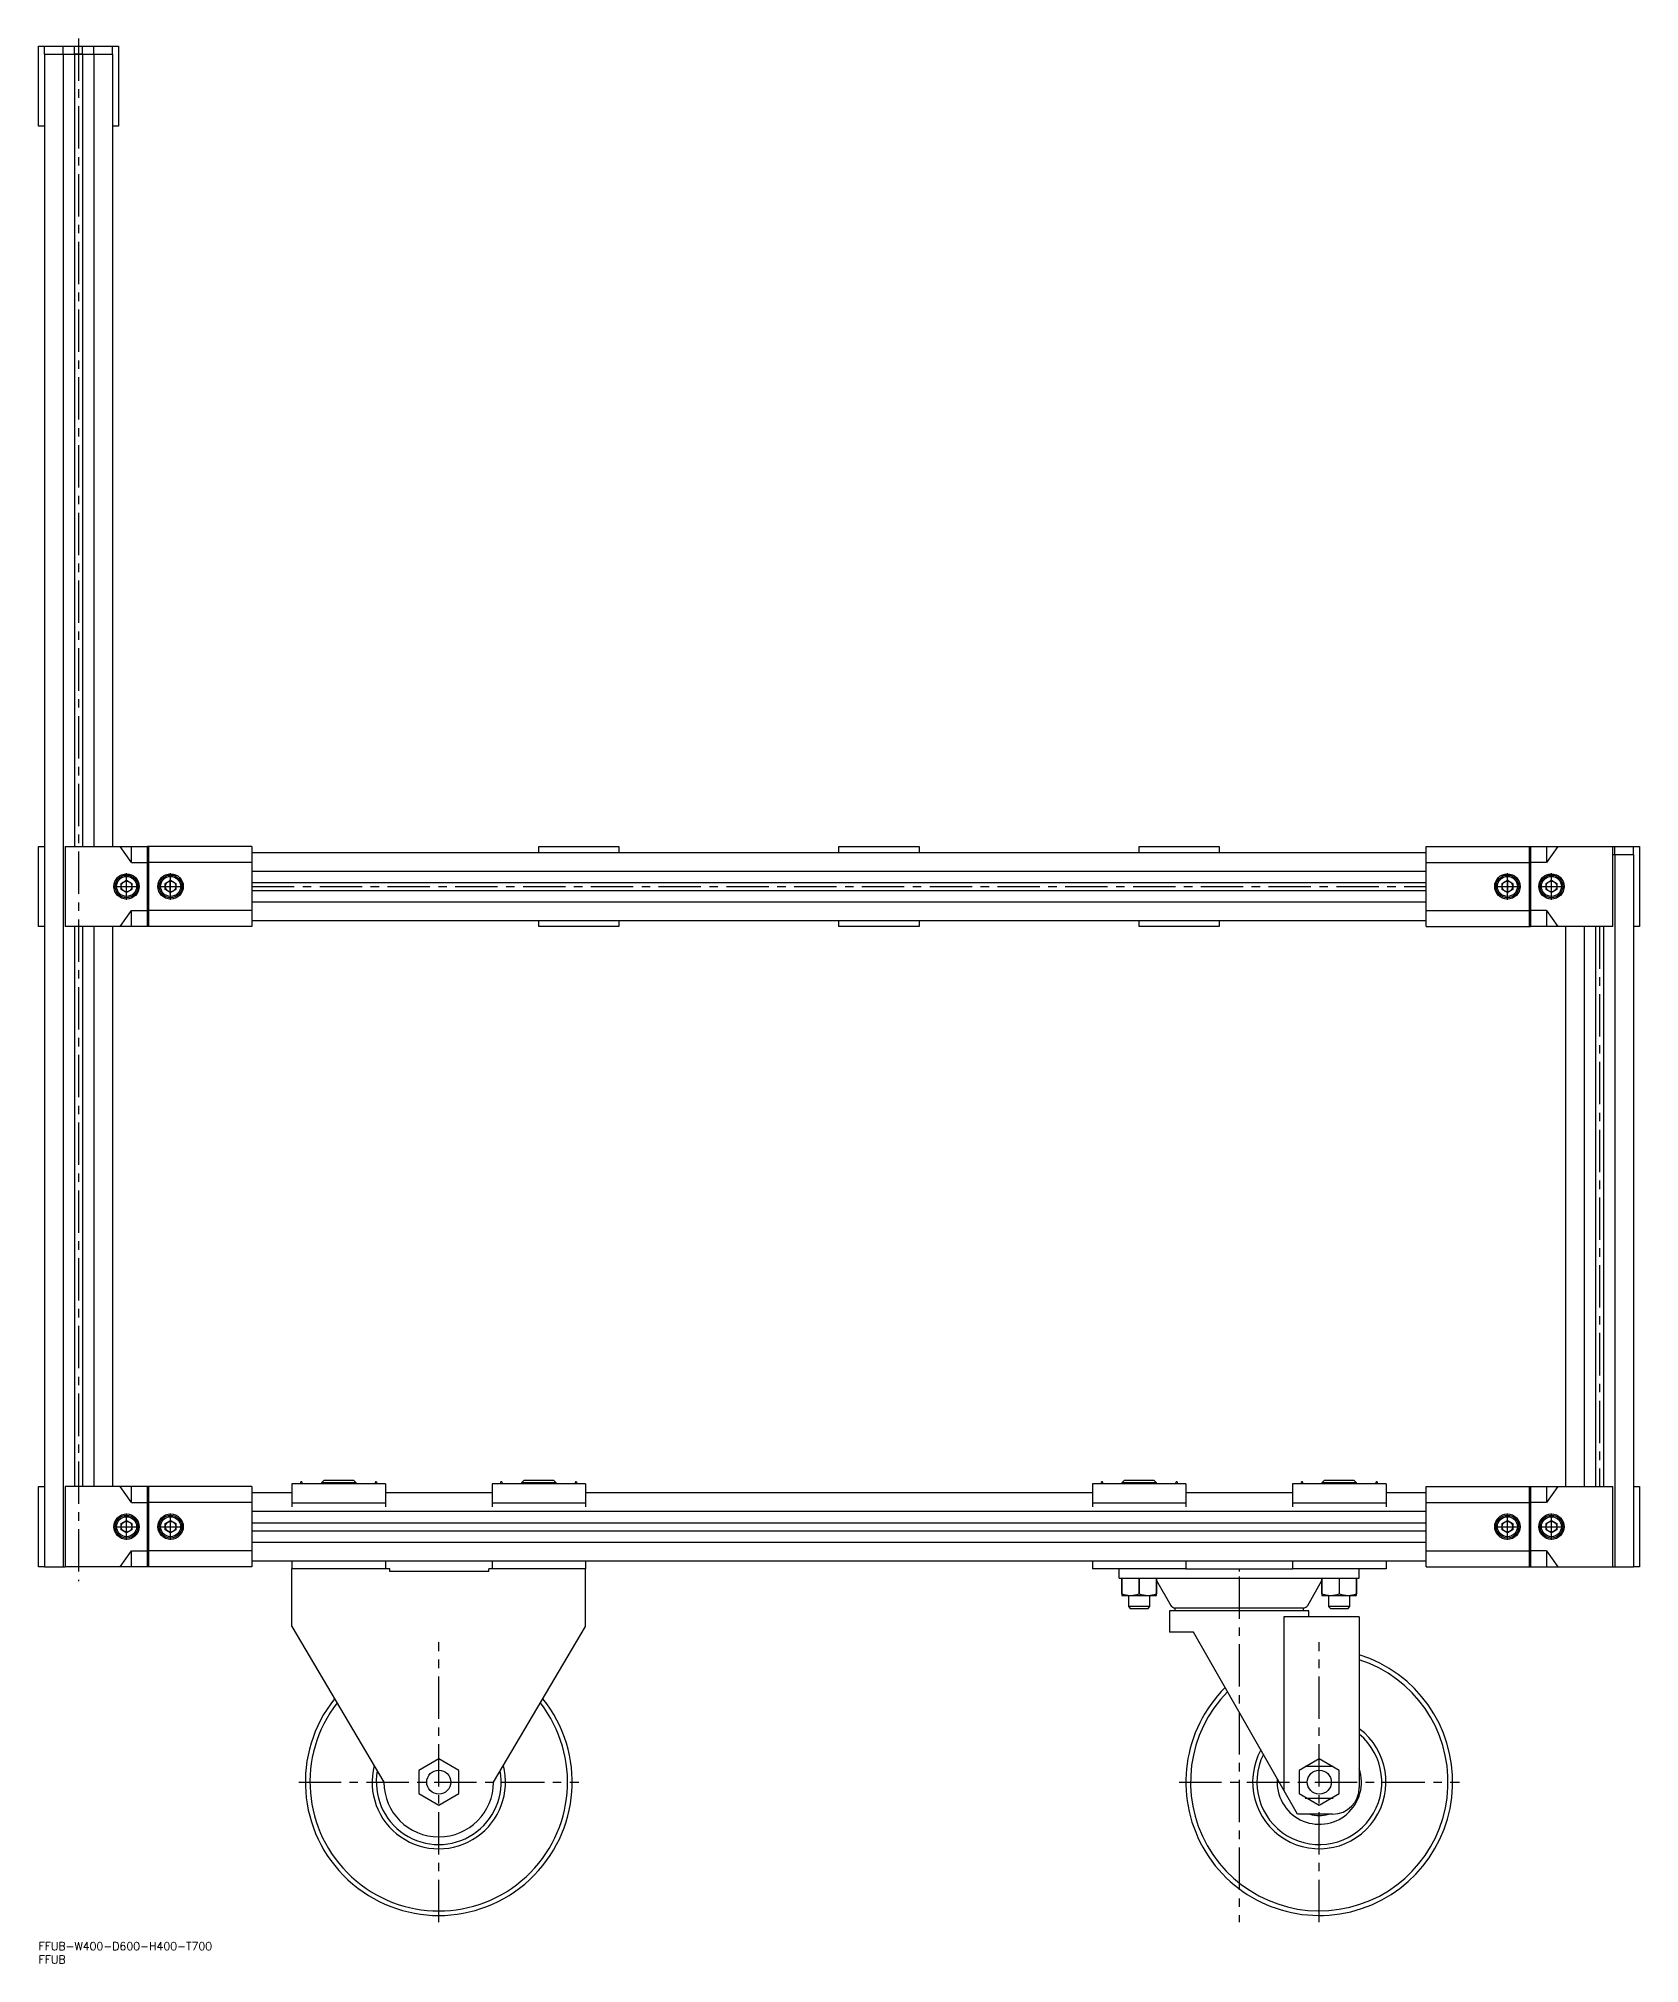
# Model space of a CAD drawing. Extents: x 0 to 1185, y -14 to 1234.
# Drawn here: x 0 to 600, y -8 to 714 of the extents above; entities that cross this region are included whole.
import ezdxf

# ---------------------------------------------------------------- set-up
doc = ezdxf.new("R2010")
doc.units = 0
doc.header["$LTSCALE"] = 0.5
doc.linetypes.add('CENTER', pattern=[50.8, 31.75, -6.35, 6.35, -6.35])
for name, color, linetype in [('MSM_CENTER', 1, 'CENTER'), ('MSM_CONTINUOUS', 7, 'CONTINUOUS'), ('MSM_PART_NUMBER', 7, 'CONTINUOUS')]:
    doc.layers.add(name, color=color, linetype=linetype)
doc.styles.get("Standard").update_dxf_attribs({"font": 'txt.shx', "height": 3, "bigfont": 'bigfont.shx'})

msp = doc.modelspace()

# ---------------------------------------------------------------- linework, layer by layer
at = {"layer": 'MSM_CENTER'}
for p, q in [((15, 713.61), (15, 135.26)), ((33, 390.76), (33, 400.74)), ((49.4, 393.12), (49.4, 398.37)), ((49.5, 390.76), (49.5, 400.74)), ((550.5, 390.76), (550.5, 400.74)), ((550.6, 393.12), (550.6, 398.37)), ((567, 390.76), (567, 400.74)), ((28.01, 395.75), (37.99, 395.75)), ((44.51, 395.75), (54.49, 395.75)), ((80, 395.75), (520, 395.75)), ((545.51, 395.75), (555.49, 395.75)), ((562.01, 395.75), (571.99, 395.75)), ((585, 380.75), (585, 170.75)), ((33, 150.76), (33, 160.74)), ((49.5, 150.76), (49.5, 160.74)), ((550.5, 150.76), (550.5, 160.74)), ((567, 150.76), (567, 160.74)), ((28.01, 155.75), (37.99, 155.75)), ((44.51, 155.75), (54.49, 155.75)), ((80, 157.25), (520, 157.25)), ((545.51, 155.75), (555.49, 155.75)), ((562.01, 155.75), (571.99, 155.75)), ((450, 140.05), (450, 138.95)), ((450, 137.06), (450, 7.5)), ((150, 7.5), (150, 112.5)), ((480, 7.5), (480, 112.5)), ((474.75, 66), (485.25, 66)), ((97.5, 60), (202.5, 60)), ((427.5, 60), (532.5, 60)), ((474.75, 54), (485.25, 54))]:
    msp.add_line(p, q, dxfattribs=at)
at = {"layer": 'MSM_CONTINUOUS'}
for p, q in [((0, 680.75), (0, 710.75)), ((0, 710.75), (2.25, 710.75)), ((2.25, 710.75), (27.75, 710.75)), ((2.25, 707.75), (2.25, 710.75)), ((2.25, 707.75), (13, 707.75)), ((2.25, 707.75), (2.25, 140.75)), ((2.25, 707.75), (27.75, 707.75)), ((9.22, 707.75), (9.22, 710.75)), ((9.22, 707.75), (9.22, 140.75)), ((13.5, 707.75), (13.5, 710.75)), ((16.5, 707.75), (13.5, 707.75)), ((13.5, 707.75), (13.5, 410.75)), ((16.5, 707.75), (16.5, 710.75)), ((16.5, 707.75), (16.5, 410.75)), ((17, 707.75), (27.75, 707.75)), ((20.78, 707.75), (20.78, 710.75)), ((20.78, 707.75), (20.78, 410.75)), ((27.75, 707.75), (27.75, 710.75)), ((27.75, 710.75), (30, 710.75)), ((27.75, 707.75), (27.75, 410.75)), ((30, 710.75), (30, 680.75)), ((2.25, 680.75), (0, 680.75)), ((30, 680.75), (27.75, 680.75)), ((0, 380.75), (0, 410.75)), ((0, 410.75), (2.25, 410.75)), ((10, 410.75), (40.8, 410.75)), ((10, 410.75), (10, 380.75)), ((34.8, 404.75), (30.56, 410.75)), ((34.8, 404.75), (34.8, 410.75)), ((34.8, 404.75), (40.8, 404.75)), ((41.2, 410.75), (40.8, 410.75)), ((40.8, 380.75), (40.8, 410.75)), ((80, 410.75), (41.2, 410.75)), ((41.2, 410.75), (41.2, 380.75)), ((80, 404.75), (41.2, 404.75)), ((80, 410.75), (80, 380.75)), ((80, 408.5), (520, 408.5)), ((187.5, 410.75), (217.5, 410.75)), ((187.5, 408.5), (187.5, 410.75)), ((217.5, 410.75), (217.5, 408.5)), ((300, 410.75), (330, 410.75)), ((300, 408.5), (300, 410.75)), ((330, 410.75), (330, 408.5)), ((412.5, 410.75), (442.5, 410.75)), ((412.5, 408.5), (412.5, 410.75)), ((442.5, 410.75), (442.5, 408.5)), ((520, 380.75), (520, 410.75)), ((520, 410.75), (558.8, 410.75)), ((520, 404.75), (558.8, 404.75)), ((558.8, 410.75), (559.2, 410.75)), ((558.8, 380.75), (558.8, 410.75)), ((559.2, 410.75), (559.2, 380.75)), ((559.2, 410.75), (590, 410.75)), ((565.2, 404.75), (559.2, 404.75)), ((565.2, 410.75), (565.2, 404.75)), ((569.44, 410.75), (565.2, 404.75)), ((590, 380.75), (590, 410.75)), ((590, 410.75), (597.75, 410.75)), ((590, 407.75), (597.75, 407.75)), ((590, 407.75), (597.75, 407.75)), ((590.78, 407.75), (590.78, 410.75)), ((590.78, 407.75), (590.78, 140.75)), ((597.75, 410.75), (600, 410.75)), ((597.75, 407.75), (597.75, 410.75)), ((597.75, 407.75), (597.75, 140.75)), ((600, 410.75), (600, 380.75)), ((31, 396.9), (33, 398.06)), ((31, 394.6), (31, 396.9)), ((33, 398.06), (35, 396.9)), ((35, 396.9), (35, 394.6)), ((47.5, 396.9), (49.5, 398.06)), ((47.5, 394.6), (47.5, 396.9)), ((49.5, 398.06), (51.5, 396.9)), ((51.5, 396.9), (51.5, 394.6)), ((80, 401.53), (520, 401.53)), ((80, 397.25), (520, 397.25)), ((548.5, 396.9), (550.5, 398.06)), ((548.5, 394.6), (548.5, 396.9)), ((550.5, 398.06), (552.5, 396.9)), ((552.5, 396.9), (552.5, 394.6)), ((565, 396.9), (567, 398.06)), ((565, 394.6), (565, 396.9)), ((567, 398.06), (569, 396.9)), ((569, 396.9), (569, 394.6)), ((33, 393.44), (31, 394.6)), ((35, 394.6), (33, 393.44)), ((49.5, 393.44), (47.5, 394.6)), ((51.5, 394.6), (49.5, 393.44)), ((80, 394.25), (520, 394.25)), ((80, 389.97), (520, 389.97)), ((550.5, 393.44), (548.5, 394.6)), ((552.5, 394.6), (550.5, 393.44)), ((567, 393.44), (565, 394.6)), ((569, 394.6), (567, 393.44)), ((30.56, 380.75), (34.8, 386.75)), ((34.8, 380.75), (34.8, 386.75)), ((34.8, 386.75), (40.8, 386.75)), ((80, 386.75), (41.2, 386.75)), ((80, 383), (520, 383)), ((187.5, 380.75), (187.5, 383)), ((217.5, 383), (217.5, 380.75)), ((300, 380.75), (300, 383)), ((330, 383), (330, 380.75)), ((412.5, 380.75), (412.5, 383)), ((442.5, 383), (442.5, 380.75)), ((520, 386.75), (558.8, 386.75)), ((565.2, 386.75), (559.2, 386.75)), ((565.2, 386.75), (565.2, 380.75)), ((565.2, 386.75), (569.44, 380.75)), ((2.25, 380.75), (0, 380.75)), ((40.8, 380.75), (10, 380.75)), ((13.5, 380.75), (13.5, 170.75)), ((16.5, 380.75), (16.5, 170.75)), ((20.78, 380.75), (20.78, 170.75)), ((27.75, 380.75), (27.75, 170.75)), ((41.2, 380.75), (40.8, 380.75)), ((80, 380.75), (41.2, 380.75)), ((217.5, 380.75), (187.5, 380.75)), ((330, 380.75), (300, 380.75)), ((442.5, 380.75), (412.5, 380.75)), ((520, 380.75), (558.8, 380.75)), ((558.8, 380.75), (559.2, 380.75)), ((590, 380.75), (559.2, 380.75)), ((572.25, 380.75), (572.25, 170.75)), ((579.22, 380.75), (579.22, 170.75)), ((583.5, 380.75), (583.5, 170.75)), ((586.5, 380.75), (586.5, 170.75)), ((600, 380.75), (597.75, 380.75)), ((0, 170.75), (2.25, 170.75)), ((0, 140.75), (0, 170.75)), ((10, 170.75), (10, 140.75)), ((40.8, 170.75), (10, 170.75)), ((34.8, 164.75), (30.56, 170.75)), ((34.8, 164.75), (34.8, 170.75)), ((41.2, 170.75), (40.8, 170.75)), ((40.8, 140.75), (40.8, 170.75)), ((41.2, 170.75), (41.2, 140.75)), ((80, 170.75), (41.2, 170.75)), ((80, 170.75), (80, 140.75)), ((80, 168.5), (95, 168.5)), ((130, 171.75), (95, 171.75)), ((95, 171.75), (95, 163.23)), ((98.19, 171.75), (98.32, 172.5)), ((98.7, 172.5), (98.32, 172.5)), ((98.99, 171.75), (98.7, 172.5)), ((106.87, 173), (106, 172.13)), ((106, 172.13), (106, 171.75)), ((119, 172.13), (106, 172.13)), ((118.13, 173), (106.87, 173)), ((119, 172.13), (118.13, 173)), ((119, 171.75), (119, 172.13)), ((126.3, 172.5), (126.01, 171.75)), ((126.68, 172.5), (126.3, 172.5)), ((126.68, 172.5), (126.81, 171.75)), ((130, 171.75), (130, 163.23)), ((130, 168.5), (170, 168.5)), ((170, 171.75), (170, 163.23)), ((205, 171.75), (170, 171.75)), ((173.19, 171.75), (173.32, 172.5)), ((173.7, 172.5), (173.32, 172.5)), ((173.99, 171.75), (173.7, 172.5)), ((181.87, 173), (181, 172.13)), ((181, 172.13), (181, 171.75)), ((194, 172.13), (181, 172.13)), ((193.13, 173), (181.87, 173)), ((194, 172.13), (193.13, 173)), ((194, 171.75), (194, 172.13)), ((201.3, 172.5), (201.01, 171.75)), ((201.68, 172.5), (201.3, 172.5)), ((201.68, 172.5), (201.81, 171.75)), ((205, 171.75), (205, 163.23)), ((205, 168.5), (395, 168.5)), ((395, 171.75), (395, 163.23)), ((430, 171.75), (395, 171.75)), ((398.19, 171.75), (398.32, 172.5)), ((398.7, 172.5), (398.32, 172.5)), ((398.99, 171.75), (398.7, 172.5)), ((406.87, 173), (406, 172.13)), ((406, 172.13), (406, 171.75)), ((419, 172.13), (406, 172.13)), ((418.13, 173), (406.87, 173)), ((419, 172.13), (418.13, 173)), ((419, 171.75), (419, 172.13)), ((426.3, 172.5), (426.01, 171.75)), ((426.68, 172.5), (426.3, 172.5)), ((426.68, 172.5), (426.81, 171.75)), ((430, 171.75), (430, 163.23)), ((430, 168.5), (470, 168.5)), ((505, 171.75), (470, 171.75)), ((470, 171.75), (470, 163.23)), ((473.19, 171.75), (473.32, 172.5)), ((473.7, 172.5), (473.32, 172.5)), ((473.99, 171.75), (473.7, 172.5)), ((481.87, 173), (481, 172.13)), ((481, 172.13), (481, 171.75)), ((494, 172.13), (481, 172.13)), ((493.13, 173), (481.87, 173)), ((494, 172.13), (493.13, 173)), ((494, 171.75), (494, 172.13)), ((501.3, 172.5), (501.01, 171.75)), ((501.68, 172.5), (501.3, 172.5)), ((501.68, 172.5), (501.81, 171.75)), ((505, 171.75), (505, 163.23)), ((505, 168.5), (520, 168.5)), ((520, 140.75), (520, 170.75)), ((520, 170.75), (558.8, 170.75)), ((558.8, 170.75), (559.2, 170.75)), ((558.8, 140.75), (558.8, 170.75)), ((559.2, 170.75), (559.2, 140.75)), ((559.2, 170.75), (590, 170.75)), ((565.2, 170.75), (565.2, 164.75)), ((569.44, 170.75), (565.2, 164.75)), ((590, 140.75), (590, 170.75)), ((597.75, 170.75), (600, 170.75)), ((600, 170.75), (600, 140.75)), ((34.8, 164.75), (40.8, 164.75)), ((80, 164.75), (41.2, 164.75)), ((80, 161.53), (520, 161.53)), ((130, 164.57), (95, 164.57)), ((205, 164.57), (170, 164.57)), ((430, 164.57), (395, 164.57)), ((505, 164.57), (470, 164.57)), ((520, 164.75), (558.8, 164.75)), ((565.2, 164.75), (559.2, 164.75)), ((31, 156.9), (33, 158.06)), ((31, 154.6), (31, 156.9)), ((33, 153.44), (31, 154.6)), ((33, 158.06), (35, 156.9)), ((35, 154.6), (33, 153.44)), ((35, 156.9), (35, 154.6)), ((47.5, 156.9), (49.5, 158.06)), ((47.5, 154.6), (47.5, 156.9)), ((49.5, 153.44), (47.5, 154.6)), ((49.5, 158.06), (51.5, 156.9)), ((51.5, 154.6), (49.5, 153.44)), ((51.5, 156.9), (51.5, 154.6)), ((80, 157.25), (520, 157.25)), ((80, 154.25), (520, 154.25)), ((548.5, 156.9), (550.5, 158.06)), ((548.5, 154.6), (548.5, 156.9)), ((550.5, 153.44), (548.5, 154.6)), ((550.5, 158.06), (552.5, 156.9)), ((552.5, 154.6), (550.5, 153.44)), ((552.5, 156.9), (552.5, 154.6)), ((565, 156.9), (567, 158.06)), ((565, 154.6), (565, 156.9)), ((567, 153.44), (565, 154.6)), ((567, 158.06), (569, 156.9)), ((569, 154.6), (567, 153.44)), ((569, 156.9), (569, 154.6)), ((30.56, 140.75), (34.8, 146.75)), ((34.8, 140.75), (34.8, 146.75)), ((34.8, 146.75), (40.8, 146.75)), ((80, 146.75), (41.2, 146.75)), ((80, 149.97), (520, 149.97)), ((520, 146.75), (558.8, 146.75)), ((565.2, 146.75), (559.2, 146.75)), ((565.2, 146.75), (565.2, 140.75)), ((565.2, 146.75), (569.44, 140.75)), ((2.25, 140.75), (0, 140.75)), ((2.25, 140.75), (10, 140.75)), ((40.8, 140.75), (10, 140.75)), ((41.2, 140.75), (40.8, 140.75)), ((80, 140.75), (41.2, 140.75)), ((80, 143), (95, 143)), ((95, 143), (130, 143)), ((95, 143), (95, 140)), ((95, 118.33), (95, 140)), ((130, 140), (95, 140)), ((130, 143), (130, 140)), ((130, 143), (170, 143)), ((131.71, 140), (130, 140)), ((131.71, 139), (131.71, 140)), ((168.71, 139), (131.71, 139)), ((170, 140), (168.71, 140)), ((168.71, 139), (168.71, 140)), ((170, 143), (205, 143)), ((170, 143), (170, 140)), ((205, 140), (170, 140)), ((205, 143), (205, 140)), ((205, 143), (395, 143)), ((205, 118.33), (205, 140)), ((395, 143), (430, 143)), ((395, 143), (395, 140)), ((430, 140), (395, 140)), ((405, 136.5), (405, 140)), ((430, 143), (430, 140)), ((430, 143), (470, 143)), ((430, 140), (470, 140)), ((470, 143), (505, 143)), ((470, 143), (470, 140)), ((505, 140), (470, 140)), ((495, 136.5), (495, 140)), ((505, 143), (505, 140)), ((505, 143), (520, 143)), ((520, 140.75), (558.8, 140.75)), ((558.8, 140.75), (559.2, 140.75)), ((559.2, 140.75), (590, 140.75)), ((590, 140.75), (597.75, 140.75)), ((600, 140.75), (597.75, 140.75)), ((405, 136.5), (495, 136.5)), ((406, 136.5), (406, 130)), ((406, 130), (419, 130)), ((406.01, 130.58), (406.01, 136.5)), ((408.5, 130), (408.5, 125.77)), ((412.49, 136.5), (412.49, 130.58)), ((412.51, 130.58), (412.51, 136.5)), ((416.5, 125.77), (416.5, 130)), ((418.99, 136.04), (418.99, 130.58)), ((419, 130), (419, 136.02)), ((419, 135.62), (424.34, 126.26)), ((475.66, 126.26), (481, 135.62)), ((481, 136.02), (481, 130)), ((481, 130), (494, 130)), ((481.01, 130.58), (481.01, 136.04)), ((483.5, 130), (483.5, 125.77)), ((487.49, 136.5), (487.49, 130.58)), ((487.51, 130.58), (487.51, 136.5)), ((491.5, 125.77), (491.5, 130)), ((493.99, 136.5), (493.99, 130.58)), ((494, 130), (494, 136.5)), ((408.5, 125.77), (409.27, 125)), ((416.5, 125.77), (408.5, 125.77)), ((415.73, 125), (409.27, 125)), ((415.73, 125), (416.5, 125.77)), ((423.9, 124.25), (423.9, 116.25)), ((476.1, 124.25), (423.9, 124.25)), ((425.9, 125.25), (425.9, 124.25)), ((474.1, 125.25), (425.9, 125.25)), ((474.1, 124.25), (474.1, 125.25)), ((476.1, 122), (476.1, 124.25)), ((483.5, 125.77), (484.27, 125)), ((491.5, 125.77), (483.5, 125.77)), ((490.73, 125), (484.27, 125)), ((490.73, 125), (491.5, 125.77)), ((95, 118.33), (129.45, 60)), ((170.55, 60), (205, 118.33)), ((432.86, 116.25), (423.9, 116.25)), ((471.82, 48), (432.86, 116.25)), ((495, 122), (466.77, 122)), ((466.77, 122), (466.77, 56.84)), ((495, 122), (495, 58)), ((150, 68.66), (142.5, 64.33)), ((157.5, 64.33), (150, 68.66)), ((480, 68.66), (472.5, 64.33)), ((487.5, 64.33), (480, 68.66)), ((142.5, 64.33), (142.5, 55.67)), ((157.5, 55.67), (157.5, 64.33)), ((472.5, 64.33), (472.5, 55.67)), ((487.5, 55.67), (487.5, 64.33)), ((142.5, 55.67), (150, 51.34)), ((150, 51.34), (157.5, 55.67)), ((472.5, 55.67), (480, 51.34)), ((480, 51.34), (487.5, 55.67)), ((485, 48), (471.82, 48))]:
    msp.add_line(p, q, dxfattribs=at)
for centre, radius in [((33, 395.75), 4.75), ((33, 395.75), 4.25), ((33, 395.75), 3.75), ((33, 395.75), 2), ((49.5, 395.75), 4.75), ((49.5, 395.75), 4.25), ((49.5, 395.75), 3.75), ((49.5, 395.75), 2), ((550.5, 395.75), 4.75), ((550.5, 395.75), 4.25), ((550.5, 395.75), 3.75), ((550.5, 395.75), 2), ((567, 395.75), 4.75), ((567, 395.75), 4.25), ((567, 395.75), 3.75), ((567, 395.75), 2), ((33, 155.75), 4.75), ((33, 155.75), 4.25), ((33, 155.75), 3.75), ((49.5, 155.75), 4.75), ((49.5, 155.75), 4.25), ((49.5, 155.75), 3.75), ((550.5, 155.75), 4.75), ((550.5, 155.75), 4.25), ((550.5, 155.75), 3.75), ((567, 155.75), 4.75), ((567, 155.75), 4.25), ((567, 155.75), 3.75), ((33, 155.75), 2), ((49.5, 155.75), 2), ((550.5, 155.75), 2), ((567, 155.75), 2), ((150, 60), 4.5), ((480, 60), 4.5)]:
    msp.add_circle(centre, radius, dxfattribs=at)
for centre, radius, start, end in [((409.25, 139.38), 9.38, 249.79478, 290.20522), ((415.75, 139.38), 9.38, 249.79478, 290.20522), ((484.25, 139.38), 9.38, 249.79478, 290.20522), ((490.75, 139.38), 9.38, 249.79478, 290.20522), ((426.07, 127.25), 2, 209.68405, 270), ((473.93, 127.25), 2, 270, 330.31595), ((480, 60), 50, 134.85525, 72.5424), ((480, 60), 48.27, 135.41025, 71.89679), ((150, 60), 50, 141.28829, 38.71171), ((150, 60), 48.27, 142.06547, 37.93453), ((480, 60), 25, 151.19945, 53.1301), ((480, 60), 25, 151.19945, 53.1301), ((480, 60), 23.41, 153.61242, 50.15417), ((150, 60), 25, 165.60867, 14.39133), ((150, 60), 25, 165.60867, 14.39133), ((480, 60), 15.81, 175.36918, 18.44703), ((150, 60), 23.41, 169.64897, 10.35103), ((150, 60), 20.55, 180, 0), ((485, 58), 10, 270, 0), ((480, 60), 12.5, 253.7398, 286.2602)]:
    msp.add_arc(centre, radius, start, end, dxfattribs=at)

# ---------------------------------------------------------------- texts
at = {"layer": 'MSM_PART_NUMBER'}
for s, p in [('FFUB-W400-D600-H400-T700', (0, -3)), ('FFUB', (0, -8))]:
    msp.add_text(s, height=3, dxfattribs=at).set_placement(p)

doc.saveas('drawing.dxf')
